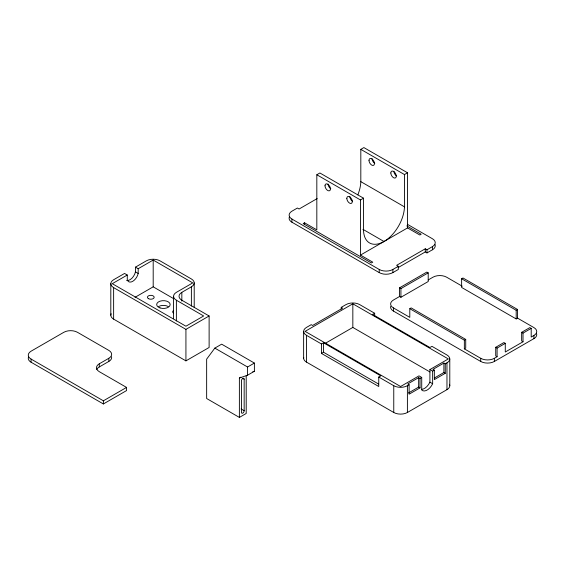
<?xml version="1.0" encoding="UTF-8"?>
<svg xmlns="http://www.w3.org/2000/svg" width="565" height="565" viewBox="0 0 565 565"><rect width="100%" height="100%" fill="white"/><g stroke="black" fill="none" stroke-linecap="round" stroke-linejoin="round"><path stroke-width="0.85" d="M239.383 417.415L239.383 378.034L247.569 375.202L254.391 371.262L254.391 363.069L221.657 344.17L214.834 348.111L206.649 359.135L206.649 398.516L239.383 417.415L246.206 413.474L246.206 375.845M126.588 280.402A8.037 4.64 -60 0 0 135.459 271.871L135.459 267.146L146.37 260.846A9.647 5.572 0 0 1 160.008 260.846L191.387 278.962A9.647 5.572 0 0 1 191.387 286.836L191.387 306.089M138.185 268.721L138.185 273.446A8.037 4.64 -60 0 1 132.726 281.321A8.037 4.64 -60 0 1 127.273 279.746L127.273 275.021L112.266 283.687L185.927 326.21L203.661 315.976L176.379 300.22A9.647 5.572 0 0 1 176.379 292.345L192.75 282.896L153.193 260.055L138.185 268.721L135.459 267.146M316.824 174.755L360.477 199.961L360.477 255.09L372.752 262.174L371.389 262.965L303.179 223.585L304.549 222.801L316.824 229.884L316.824 174.755L319.889 172.982L363.542 198.188L363.542 230.478A28.956 16.717 -60 0 0 384.002 241.502A28.956 16.717 -60 0 0 404.469 206.847L404.469 174.557L360.816 149.358L360.816 181.648A28.956 16.717 -60 0 1 357.85 194.84M360.816 149.358L363.881 147.585L407.534 172.784L407.534 227.921L360.477 255.09M135 297.338L153.193 286.836L173.73 298.694M317.184 198.569L299.09 209.015L297.388 208.033L291.928 211.183A9.647 5.572 0 0 0 291.928 219.058L291.928 222.207L379.228 272.613A9.647 5.572 0 0 0 392.873 272.613L398.325 269.463L398.325 266.313L396.623 265.324L425.268 248.791L426.978 249.772L432.43 246.623A9.647 5.572 0 0 0 432.43 238.748L407.379 224.284M181.838 301.096L181.838 292.345L191.387 286.836M360.477 199.961L363.542 198.188M404.469 174.557L407.534 172.784M99.278 363.796L108.826 358.288A9.647 5.572 0 0 0 108.826 350.406L77.454 332.298A9.647 5.572 0 0 0 63.817 332.298L31.075 351.197A9.647 5.572 0 0 0 31.075 359.072L31.075 362.221L103.374 403.961L126.56 390.577L126.56 387.421L99.278 371.671A9.647 5.572 0 0 1 99.278 363.796L99.278 366.946A9.647 5.572 0 0 0 96.784 369.446M99.278 366.946L108.826 361.438A9.647 5.572 0 0 0 111.573 356.769M127.273 275.021L124.547 273.446L113.629 279.746A9.647 5.572 0 0 0 113.629 287.62L185.927 329.36L209.121 315.976L209.121 347.475L185.927 360.865L113.629 319.126A9.647 5.572 0 0 1 111.136 313.745M31.075 359.072L103.374 400.811L126.56 387.421M291.928 219.058L379.228 269.463A9.647 5.572 0 0 0 392.873 269.463L398.325 266.313M398.127 267.605L425.268 251.941L426.978 252.922L432.43 249.772A9.647 5.572 0 0 0 434.93 244.391M341.246 309.069L341.246 307.353L346.02 304.591A9.647 5.572 0 0 1 359.658 304.591L374.666 313.257L374.666 315.835M429.909 369.567L448.327 358.937L352.835 303.808L305.093 331.373L400.585 386.502L418.997 375.866L421.723 377.441L421.723 390.041A9.647 5.572 -60 0 0 432.642 383.741L432.642 371.141L429.909 369.567L429.909 382.166A9.647 5.572 -60 0 1 421.405 389.398M214.834 348.111L247.569 367.01L254.391 363.069M239.383 378.034L240.902 377.159M399.561 296.491L399.561 287.825L426.843 272.076L428.206 272.86L428.206 281.525L400.924 297.275L399.561 296.491L393.424 300.029A9.647 5.572 0 0 0 393.424 307.904L393.424 311.061L480.723 361.459A9.647 5.572 0 0 0 494.368 361.459L533.925 338.619A9.647 5.572 0 0 0 536.418 333.244M399.561 287.825L400.924 288.609L428.206 272.86M428.206 279.95L432.981 277.189A9.647 5.572 0 0 1 446.625 277.189L462.248 286.215M321.464 343.972L323.512 342.793L380.803 375.866L378.755 377.046L378.755 386.502L321.464 353.422L321.464 343.972L306.456 335.306A9.647 5.572 0 0 1 306.456 327.432L311.23 324.677L312.6 325.461L342.609 308.137L341.246 307.353M374.666 313.257L372.618 314.437L429.909 347.517L431.957 346.331L446.964 354.997A9.647 5.572 0 0 1 446.964 362.871L446.964 389.652L407.4 412.492A9.647 5.572 0 0 1 393.763 412.492L306.456 362.087A9.647 5.572 0 0 1 303.716 357.419M324.797 343.619L352.835 327.432L429.993 371.975M321.464 353.422L323.512 352.242L378.508 383.995M409.795 308.695L411.158 307.904L465.722 339.41L465.722 348.075L464.352 348.859L464.352 340.194L409.795 308.695L409.795 317.361L393.424 307.904M517.554 318.144L516.191 318.935L461.626 287.43L461.626 278.764L462.989 277.98L517.554 309.479L517.554 318.144L533.925 327.594A9.647 5.572 0 0 1 533.925 335.469L533.925 338.619M464.352 340.194L465.722 339.41M461.626 278.764L516.191 310.27L517.554 309.479M420.021 378.43L418.658 377.639L407.746 383.939L409.109 384.73L409.109 394.179L420.021 387.88L420.021 378.43L421.723 377.441M445.255 363.86L443.892 363.069L432.981 369.369L434.344 370.16L434.344 379.609L445.255 373.31L445.255 363.86L446.964 362.871M378.755 377.046L393.763 385.711A9.647 5.572 0 0 0 407.4 385.711L409.109 384.73M432.642 371.141L434.344 370.16M408.474 392.972L418.658 387.089L420.021 387.88M434.436 377.978L443.892 372.519L445.255 373.31M505.28 343.351L497.094 348.075L497.094 356.734L495.731 355.95L495.731 347.284L503.916 342.56L505.28 343.351L505.28 352.009L523.013 341.776L523.013 333.11L531.199 328.385L531.199 337.044L533.925 335.469M523.013 341.776L521.65 340.985L521.65 332.319L529.836 327.594L531.199 328.385M464.352 348.859L480.723 358.309A9.647 5.572 0 0 0 494.368 358.309L497.094 356.734M252.753 371.827L254.391 371.262M360.816 181.648L404.469 206.847M406.779 225.908L421.179 234.221L419.816 235.005L407.534 227.921M362.935 229.334L384.002 241.502M521.65 332.319L523.013 333.11M495.731 347.284L497.094 348.075M429.909 382.166L432.642 383.741M135.459 271.871L138.185 273.446M209.121 315.976L181.838 300.22A9.647 5.572 0 0 1 181.838 292.345M242.639 378.338L244.158 379.214L244.158 410.72A1.928 1.116 -60 0 1 242.795 413.086A1.928 1.116 -60 0 1 241.432 412.295L241.432 380.789A1.928 1.116 -60 0 1 242.795 378.43A1.928 1.116 -60 0 1 244.158 379.214M241.114 408.961L244.158 410.72M516.191 310.27L516.191 318.935M494.368 358.309L494.368 361.459M480.723 358.309L480.723 361.459M449.789 358.937L449.789 385.711M443.892 363.069L443.892 372.519M432.43 246.623L432.43 249.772M426.978 249.772L426.978 252.922M425.268 248.791L425.268 251.941M418.658 377.639L418.658 387.089M407.4 385.711L407.4 412.492M400.924 288.609L400.924 297.275M393.763 385.711L393.763 412.492M392.873 269.463L392.873 272.613M379.228 269.463L379.228 272.613M352.835 303.808L352.835 327.432M323.512 342.793L323.512 352.242M306.456 335.306L306.456 362.087M304.549 222.801L304.549 224.376M303.631 331.373L303.631 358.146M247.569 367.01L247.569 375.202M194.212 282.896L194.212 307.395M185.927 329.36L185.927 360.865M176.379 300.22L176.379 320.955M173.554 296.286L173.554 318.745M153.193 260.055L153.193 286.836M113.629 287.62L113.629 319.126M110.804 283.687L110.804 315.185M108.826 358.288L108.826 361.438M103.374 400.811L103.374 403.961M173.653 313.215A3.376 1.949 0 0 1 173.653 310.46M158.645 306.527A6.752 3.898 0 0 1 168.193 306.527M449.458 384.271A9.647 5.572 0 0 1 446.964 389.652M393.424 311.061A9.647 5.572 0 0 1 390.676 306.392M374.8 163.334A3.856 2.225 60 0 1 372.067 158.61M396.623 175.941A3.856 2.225 60 0 1 393.897 171.209M352.631 201.338A3.856 2.225 60 0 1 349.905 196.613M291.928 222.207A9.647 5.572 0 0 1 289.428 216.826M330.808 188.738A3.856 2.225 60 0 1 328.074 184.013M31.075 362.221A9.647 5.572 0 0 1 28.582 356.84M148.418 298.645A3.376 1.949 0 0 0 154.061 297.776A3.376 1.949 0 0 0 149.93 295.389A3.376 1.949 0 0 0 148.418 298.645M160.043 307.932A6.752 3.898 0 0 0 170.171 304.556A6.752 3.898 0 0 0 160.043 301.18A6.752 3.898 0 0 0 160.043 307.932M346.832 198.386A3.856 2.225 60 0 0 350.929 203.478A3.856 2.225 60 0 0 350.929 198.018A3.856 2.225 60 0 0 346.832 198.386M325.009 185.779A3.856 2.225 60 0 0 329.098 190.871A3.856 2.225 60 0 0 329.098 185.419A3.856 2.225 60 0 0 325.009 185.779M390.825 172.982A3.856 2.225 60 0 0 394.921 178.074A3.856 2.225 60 0 0 394.921 172.622A3.856 2.225 60 0 0 390.825 172.982M369.002 160.382A3.856 2.225 60 0 0 373.091 165.474A3.856 2.225 60 0 0 373.091 160.015A3.856 2.225 60 0 0 369.002 160.382"/></g></svg>
